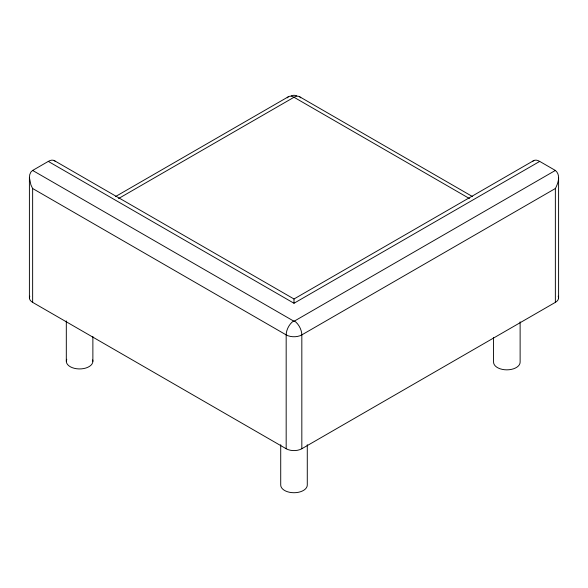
<?xml version="1.0" encoding="UTF-8"?>
<svg xmlns="http://www.w3.org/2000/svg" width="588" height="588" viewBox="0 0 588 588"><rect width="100%" height="100%" fill="white"/><g stroke="black" fill="none" stroke-linecap="round" stroke-linejoin="round"><path stroke-width="0.88" d="M532.441 161.604A11.87 6.858 60 0 1 539.71 161.406L555.359 170.439C560.908 174.886 558.218 183.243 555.359 188.513L555.359 302.364L301.828 448.74A11.069 6.387 0 0 1 286.172 448.74L32.641 302.364A11.069 6.387 0 0 1 29.775 296.19M29.4 297.844L29.4 177.605L29.775 174.518L30.885 172.071L32.641 170.439L48.29 161.406A11.885 6.865 -60 0 1 55.551 161.612M115.608 196.51L288.465 96.704M118.578 198.531L294 97.255A11.069 6.387 -60 0 1 300.777 97.858M54.169 160.531L294 298.991L533.83 160.531M48.29 161.406L294 303.261L539.71 161.406M32.641 170.439L294.044 321.291L555.359 170.439M555.359 188.513L301.828 334.888A11.069 6.387 0 0 1 286.172 334.888L32.641 188.513L30.885 184.852L29.4 177.605M291.236 95.697L294 95.271L296.764 95.697M299.535 96.704L472.392 196.51M469.422 198.531L294 97.255A11.069 6.387 60 0 0 287.223 97.858M558.6 177.605L558.6 297.844M520.123 321.827L520.123 362.179A13.281 7.666 0 0 1 506.841 369.845A13.281 7.666 0 0 1 493.56 362.179L493.56 337.416M307.281 444.712L307.281 485.063A13.281 7.666 0 0 1 294 492.729A13.281 7.666 0 0 1 280.719 485.063L280.719 444.712M301.828 448.74L301.828 334.888A11.076 5.961 63.1 0 0 294.514 321.048M294 298.991L294 303.261M286.172 448.74L286.172 334.888A11.076 5.961 -63.1 0 1 293.486 321.048M92.875 336.512L92.875 361.275M66.312 320.923L66.312 361.275M32.641 188.513L32.641 302.364M558.225 296.19A11.069 6.387 0 0 1 555.359 302.364M92.669 359.944A13.281 7.666 0 0 1 79.013 368.933A13.281 7.666 0 0 1 66.767 359.29"/></g></svg>
